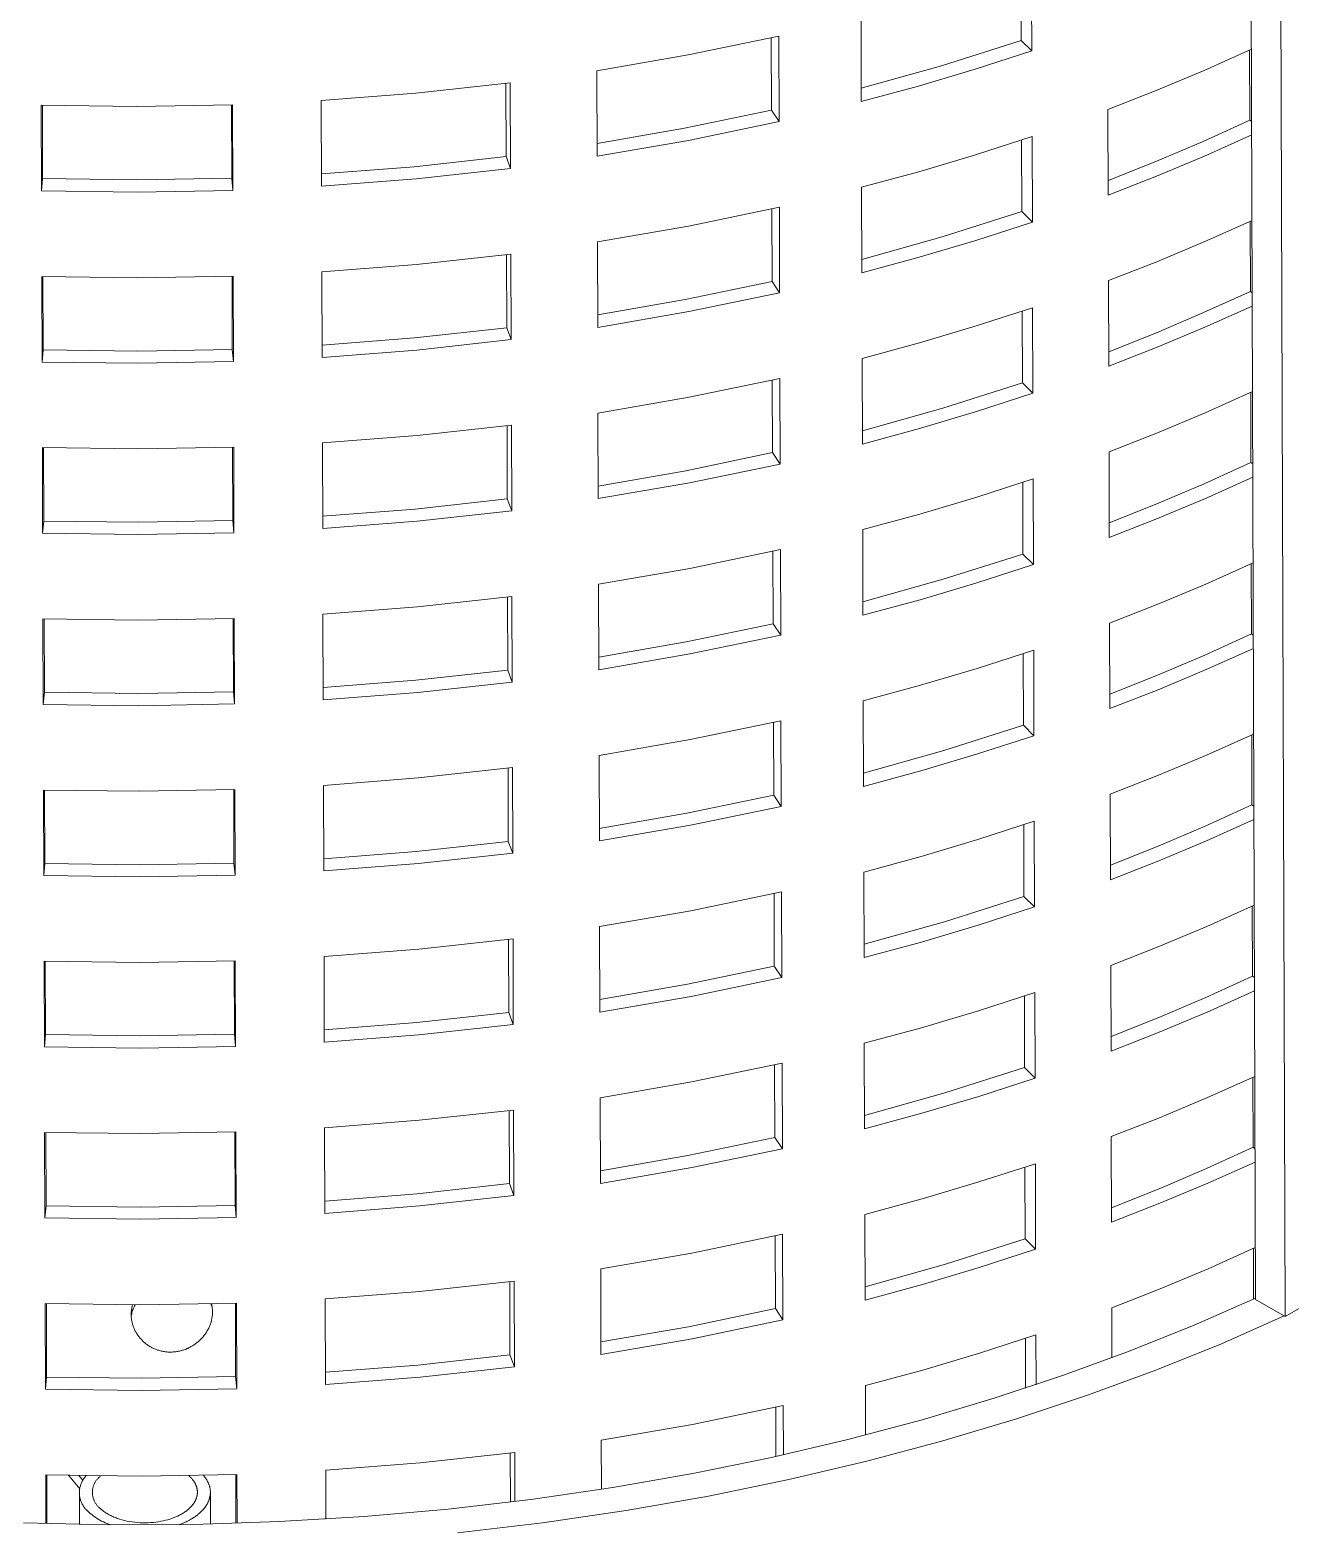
# Model space of a CAD drawing. Header units: millimetres. Extents: x 311 to 4068, y 1050 to 3803.
# Drawn here: x 3832.5 to 3952.5, y 2736.3 to 2878.7 of the extents above; entities that cross this region are included whole.
import ezdxf

# ---------------------------------------------------------------- set-up
doc = ezdxf.new("R2010")
doc.units = ezdxf.units.MM
doc.layers.add('ZANO_R', color=7, linetype='Continuous', lineweight=0)

msp = doc.modelspace()

# ---------------------------------------------------------------- linework, layer by layer
at = {"layer": 'ZANO_R'}
for p, q in [((3952, 2756.22), (3951.1, 3033.31)), ((3948.28, 3032.14), (3949.17, 2757.85)), ((3927.84, 2884.87), (3927.86, 2876.73)), ((3926.84, 2884.54), (3926.86, 2877.73)), ((3911.63, 2871.9), (3911.61, 2880.05)), ((3895.14, 2876.36), (3903.77, 2878.15)), ((3903.06, 2877.99), (3903.08, 2871.08)), ((3903.77, 2878.15), (3903.8, 2870)), ((3926.86, 2877.73), (3919.28, 2875.32)), ((3927.86, 2876.73), (3926.86, 2877.73)), ((3886.45, 2874.85), (3895.14, 2876.36)), ((3927.86, 2876.73), (3922.49, 2874.99)), ((3944.28, 2874.87), (3948.78, 2876.89)), ((3948.6, 2876.81), (3948.62, 2870.14)), ((3886.48, 2866.7), (3886.45, 2874.85)), ((3919.28, 2875.32), (3911.63, 2873.17)), ((3922.49, 2874.99), (3917.08, 2873.38)), ((3939.72, 2872.96), (3944.28, 2874.87)), ((3869.22, 2872.7), (3878.2, 2873.69)), ((3877.79, 2873.64), (3877.81, 2866.67)), ((3878.2, 2873.69), (3878.23, 2865.54)), ((3917.08, 2873.38), (3911.63, 2871.9)), ((3860.21, 2872), (3869.22, 2872.7)), ((3860.24, 2863.85), (3860.21, 2872)), ((3935.12, 2871.16), (3939.72, 2872.96)), ((3833.57, 2863.41), (3833.55, 2871.56)), ((3833.55, 2871.56), (3842.65, 2871.44)), ((3833.68, 2864.57), (3833.66, 2871.56)), ((3842.65, 2871.44), (3851.76, 2871.6)), ((3851.66, 2871.59), (3851.68, 2864.6)), ((3851.76, 2871.6), (3851.79, 2863.45)), ((3903.08, 2871.08), (3894.8, 2869.36)), ((3903.8, 2870), (3903.08, 2871.08)), ((3935.15, 2863.01), (3935.12, 2871.16)), ((3894.8, 2869.36), (3886.47, 2867.9)), ((3903.8, 2870), (3895.17, 2868.21)), ((3948.62, 2870.14), (3944.18, 2868.11)), ((3948.81, 2870.01), (3948.62, 2870.14)), ((3895.17, 2868.21), (3886.48, 2866.7)), ((3922.52, 2866.84), (3927.89, 2868.58)), ((3926.89, 2868.24), (3926.91, 2861.43)), ((3927.89, 2868.58), (3927.92, 2860.43)), ((3944.18, 2868.11), (3939.68, 2866.19)), ((3948.81, 2868.74), (3944.3, 2866.72)), ((3877.81, 2866.67), (3869.04, 2865.71)), ((3878.23, 2865.54), (3877.81, 2866.67)), ((3917.11, 2865.23), (3922.52, 2866.84)), ((3939.68, 2866.19), (3935.14, 2864.39)), ((3944.3, 2866.72), (3939.75, 2864.81)), ((3869.04, 2865.71), (3860.24, 2865.02)), ((3878.23, 2865.54), (3869.25, 2864.55)), ((3911.66, 2863.75), (3917.11, 2865.23)), ((3939.75, 2864.81), (3935.15, 2863.01)), ((3833.57, 2863.41), (3833.68, 2864.57)), ((3842.68, 2863.29), (3833.57, 2863.41)), ((3842.68, 2864.45), (3833.68, 2864.57)), ((3851.68, 2864.6), (3842.68, 2864.45)), ((3851.79, 2863.45), (3842.68, 2863.29)), ((3851.79, 2863.45), (3851.68, 2864.6)), ((3869.25, 2864.55), (3860.24, 2863.85)), ((3911.69, 2855.6), (3911.66, 2863.75)), ((3895.19, 2860.06), (3903.83, 2861.85)), ((3903.11, 2861.69), (3903.13, 2854.78)), ((3903.83, 2861.85), (3903.85, 2853.7)), ((3926.91, 2861.43), (3919.34, 2859.02)), ((3927.92, 2860.43), (3926.91, 2861.43)), ((3944.33, 2858.57), (3948.84, 2860.59)), ((3948.65, 2860.51), (3948.68, 2853.84)), ((3886.5, 2858.55), (3895.19, 2860.06)), ((3927.92, 2860.43), (3922.55, 2858.69)), ((3886.53, 2850.4), (3886.5, 2858.55)), ((3919.34, 2859.02), (3911.68, 2856.87)), ((3922.55, 2858.69), (3917.13, 2857.08)), ((3939.77, 2856.66), (3944.33, 2858.57)), ((3860.27, 2855.7), (3869.28, 2856.4)), ((3869.28, 2856.4), (3878.26, 2857.39)), ((3877.84, 2857.34), (3877.87, 2850.37)), ((3878.26, 2857.39), (3878.28, 2849.24)), ((3917.13, 2857.08), (3911.69, 2855.6)), ((3935.17, 2854.86), (3939.77, 2856.66)), ((3833.63, 2847.11), (3833.6, 2855.26)), ((3833.6, 2855.26), (3842.71, 2855.14)), ((3833.73, 2848.27), (3833.71, 2855.26)), ((3842.71, 2855.14), (3851.81, 2855.3)), ((3851.71, 2855.29), (3851.73, 2848.31)), ((3851.81, 2855.3), (3851.84, 2847.15)), ((3860.29, 2847.55), (3860.27, 2855.7)), ((3903.13, 2854.78), (3894.85, 2853.06)), ((3903.85, 2853.7), (3903.13, 2854.78)), ((3935.2, 2846.71), (3935.17, 2854.86)), ((3903.85, 2853.7), (3895.22, 2851.91)), ((3948.68, 2853.84), (3944.23, 2851.81)), ((3948.86, 2853.71), (3948.68, 2853.84)), ((3894.85, 2853.06), (3886.53, 2851.6)), ((3895.22, 2851.91), (3886.53, 2850.4)), ((3922.57, 2850.54), (3927.94, 2852.28)), ((3926.95, 2851.94), (3926.97, 2845.13)), ((3927.94, 2852.28), (3927.97, 2844.13)), ((3948.86, 2852.44), (3944.36, 2850.42)), ((3917.16, 2848.93), (3922.57, 2850.54)), ((3944.23, 2851.81), (3939.74, 2849.9)), ((3869.09, 2849.41), (3860.29, 2848.72)), ((3877.87, 2850.37), (3869.09, 2849.41)), ((3878.28, 2849.24), (3869.3, 2848.25)), ((3878.28, 2849.24), (3877.87, 2850.37)), ((3939.74, 2849.9), (3935.2, 2848.09)), ((3944.36, 2850.42), (3939.8, 2848.51)), ((3833.63, 2847.11), (3833.73, 2848.27)), ((3842.73, 2848.15), (3833.73, 2848.27)), ((3851.73, 2848.31), (3842.73, 2848.15)), ((3851.84, 2847.15), (3851.73, 2848.31)), ((3869.3, 2848.25), (3860.29, 2847.55)), ((3911.71, 2847.45), (3917.16, 2848.93)), ((3939.8, 2848.51), (3935.2, 2846.71)), ((3842.73, 2846.99), (3833.63, 2847.11)), ((3851.84, 2847.15), (3842.73, 2846.99)), ((3911.74, 2839.3), (3911.71, 2847.45)), ((3895.24, 2843.76), (3903.88, 2845.55)), ((3903.16, 2845.39), (3903.19, 2838.48)), ((3903.88, 2845.55), (3903.91, 2837.4)), ((3926.97, 2845.13), (3919.39, 2842.72)), ((3927.97, 2844.13), (3926.97, 2845.13)), ((3886.56, 2842.25), (3895.24, 2843.76)), ((3927.97, 2844.13), (3922.6, 2842.39)), ((3944.38, 2842.27), (3948.89, 2844.29)), ((3948.71, 2844.21), (3948.73, 2837.54)), ((3886.58, 2834.11), (3886.56, 2842.25)), ((3919.39, 2842.72), (3911.74, 2840.57)), ((3922.6, 2842.39), (3917.19, 2840.78)), ((3939.83, 2840.36), (3944.38, 2842.27)), ((3869.33, 2840.1), (3878.31, 2841.09)), ((3877.9, 2841.04), (3877.92, 2834.07)), ((3878.31, 2841.09), (3878.34, 2832.94)), ((3917.19, 2840.78), (3911.74, 2839.3)), ((3860.32, 2839.4), (3869.33, 2840.1)), ((3860.35, 2831.25), (3860.32, 2839.4)), ((3935.23, 2838.56), (3939.83, 2840.36)), ((3833.68, 2830.81), (3833.65, 2838.96)), ((3833.65, 2838.96), (3842.76, 2838.84)), ((3833.79, 2831.97), (3833.76, 2838.96)), ((3842.76, 2838.84), (3851.87, 2839)), ((3851.76, 2838.99), (3851.79, 2832.01)), ((3851.87, 2839), (3851.89, 2830.85)), ((3903.19, 2838.48), (3894.91, 2836.76)), ((3903.91, 2837.4), (3903.19, 2838.48)), ((3935.25, 2830.41), (3935.23, 2838.56)), ((3894.91, 2836.76), (3886.58, 2835.3)), ((3903.91, 2837.4), (3895.27, 2835.61)), ((3948.73, 2837.54), (3944.28, 2835.51)), ((3948.91, 2837.41), (3948.73, 2837.54)), ((3895.27, 2835.61), (3886.58, 2834.11)), ((3922.62, 2834.24), (3928, 2835.98)), ((3927, 2835.64), (3927.02, 2828.83)), ((3928, 2835.98), (3928.02, 2827.83)), ((3944.28, 2835.51), (3939.79, 2833.6)), ((3948.92, 2836.14), (3944.41, 2834.12)), ((3877.92, 2834.07), (3869.14, 2833.11)), ((3878.34, 2832.94), (3877.92, 2834.07)), ((3917.21, 2832.63), (3922.62, 2834.24)), ((3939.79, 2833.6), (3935.25, 2831.79)), ((3944.41, 2834.12), (3939.85, 2832.21)), ((3833.68, 2830.81), (3833.79, 2831.97)), ((3842.79, 2831.85), (3833.79, 2831.97)), ((3851.79, 2832.01), (3842.79, 2831.85)), ((3851.89, 2830.85), (3851.79, 2832.01)), ((3869.14, 2833.11), (3860.34, 2832.42)), ((3878.34, 2832.94), (3869.35, 2831.95)), ((3911.77, 2831.15), (3917.21, 2832.63)), ((3939.85, 2832.21), (3935.25, 2830.41)), ((3842.79, 2830.69), (3833.68, 2830.81)), ((3851.89, 2830.85), (3842.79, 2830.69)), ((3869.35, 2831.95), (3860.35, 2831.25)), ((3911.79, 2823), (3911.77, 2831.15)), ((3895.3, 2827.46), (3903.93, 2829.25)), ((3903.93, 2829.25), (3903.96, 2821.1)), ((3903.22, 2829.09), (3903.24, 2822.18)), ((3927.02, 2828.83), (3919.44, 2826.42)), ((3928.02, 2827.83), (3922.65, 2826.09)), ((3928.02, 2827.83), (3927.02, 2828.83)), ((3944.43, 2825.97), (3948.94, 2827.99)), ((3948.76, 2827.91), (3948.78, 2821.24)), ((3886.61, 2825.96), (3895.3, 2827.46)), ((3919.44, 2826.42), (3911.79, 2824.27)), ((3886.63, 2817.81), (3886.61, 2825.96)), ((3922.65, 2826.09), (3917.24, 2824.48)), ((3939.88, 2824.06), (3944.43, 2825.97)), ((3860.37, 2823.1), (3869.38, 2823.8)), ((3869.38, 2823.8), (3878.36, 2824.79)), ((3877.95, 2824.74), (3877.97, 2817.77)), ((3878.36, 2824.79), (3878.39, 2816.64)), ((3917.24, 2824.48), (3911.79, 2823)), ((3935.28, 2822.26), (3939.88, 2824.06)), ((3833.73, 2814.51), (3833.7, 2822.66)), ((3833.7, 2822.66), (3842.81, 2822.54)), ((3833.84, 2815.67), (3833.82, 2822.66)), ((3842.81, 2822.54), (3851.92, 2822.7)), ((3851.82, 2822.7), (3851.84, 2815.71)), ((3851.92, 2822.7), (3851.95, 2814.55)), ((3860.4, 2814.95), (3860.37, 2823.1)), ((3903.24, 2822.18), (3894.96, 2820.46)), ((3903.96, 2821.1), (3903.24, 2822.18)), ((3935.3, 2814.11), (3935.28, 2822.26)), ((3903.96, 2821.1), (3895.32, 2819.31)), ((3948.78, 2821.24), (3944.34, 2819.21)), ((3948.96, 2821.11), (3948.78, 2821.24)), ((3894.96, 2820.46), (3886.63, 2819.01)), ((3895.32, 2819.31), (3886.63, 2817.81)), ((3922.68, 2817.94), (3928.05, 2819.68)), ((3927.05, 2819.34), (3927.07, 2812.53)), ((3928.05, 2819.68), (3928.07, 2811.53)), ((3944.34, 2819.21), (3939.84, 2817.3)), ((3948.97, 2819.84), (3944.46, 2817.82)), ((3877.97, 2817.77), (3869.2, 2816.81)), ((3878.39, 2816.64), (3877.97, 2817.77)), ((3917.27, 2816.33), (3922.68, 2817.94)), ((3944.46, 2817.82), (3939.91, 2815.91)), ((3869.2, 2816.81), (3860.39, 2816.12)), ((3878.39, 2816.64), (3869.41, 2815.65)), ((3911.82, 2814.85), (3917.27, 2816.33)), ((3939.84, 2817.3), (3935.3, 2815.49)), ((3833.73, 2814.51), (3833.84, 2815.67)), ((3842.84, 2815.55), (3833.84, 2815.67)), ((3851.84, 2815.71), (3842.84, 2815.55)), ((3851.95, 2814.55), (3851.84, 2815.71)), ((3869.41, 2815.65), (3860.4, 2814.95)), ((3939.91, 2815.91), (3935.3, 2814.11)), ((3842.84, 2814.39), (3833.73, 2814.51)), ((3851.95, 2814.55), (3842.84, 2814.39)), ((3911.84, 2806.7), (3911.82, 2814.85)), ((3895.35, 2811.16), (3903.98, 2812.95)), ((3903.27, 2812.79), (3903.29, 2805.88)), ((3903.98, 2812.95), (3904.01, 2804.8)), ((3927.07, 2812.53), (3919.5, 2810.12)), ((3928.07, 2811.53), (3927.07, 2812.53)), ((3886.66, 2809.66), (3895.35, 2811.16)), ((3928.07, 2811.53), (3922.7, 2809.79)), ((3944.49, 2809.67), (3948.99, 2811.69)), ((3948.81, 2811.61), (3948.83, 2804.94)), ((3886.69, 2801.51), (3886.66, 2809.66)), ((3919.5, 2810.12), (3911.84, 2807.97)), ((3922.7, 2809.79), (3917.29, 2808.18)), ((3939.93, 2807.76), (3944.49, 2809.67)), ((3869.43, 2807.51), (3878.42, 2808.49)), ((3878, 2808.44), (3878.02, 2801.47)), ((3878.42, 2808.49), (3878.44, 2800.34)), ((3917.29, 2808.18), (3911.84, 2806.7)), ((3935.33, 2805.96), (3939.93, 2807.76)), ((3833.78, 2798.21), (3833.76, 2806.36)), ((3833.76, 2806.36), (3842.86, 2806.24)), ((3833.89, 2799.37), (3833.87, 2806.36)), ((3842.86, 2806.24), (3851.97, 2806.4)), ((3851.87, 2806.4), (3851.89, 2799.41)), ((3851.97, 2806.4), (3852, 2798.25)), ((3860.43, 2806.8), (3869.43, 2807.51)), ((3860.45, 2798.65), (3860.43, 2806.8)), ((3903.29, 2805.88), (3895.01, 2804.16)), ((3904.01, 2804.8), (3903.29, 2805.88)), ((3935.36, 2797.81), (3935.33, 2805.96)), ((3948.83, 2804.94), (3944.39, 2802.91)), ((3949.02, 2804.81), (3948.83, 2804.94)), ((3895.01, 2804.16), (3886.68, 2802.71)), ((3904.01, 2804.8), (3895.38, 2803.01)), ((3949.02, 2803.54), (3944.51, 2801.52)), ((3895.38, 2803.01), (3886.69, 2801.51)), ((3922.73, 2801.64), (3928.1, 2803.38)), ((3927.1, 2803.04), (3927.12, 2796.23)), ((3928.1, 2803.38), (3928.13, 2795.23)), ((3944.39, 2802.91), (3939.89, 2801)), ((3878.02, 2801.47), (3869.25, 2800.51)), ((3878.44, 2800.34), (3878.02, 2801.47)), ((3917.32, 2800.03), (3922.73, 2801.64)), ((3939.89, 2801), (3935.35, 2799.19)), ((3944.51, 2801.52), (3939.96, 2799.61)), ((3833.78, 2798.21), (3833.89, 2799.37)), ((3842.89, 2799.25), (3833.89, 2799.37)), ((3851.89, 2799.41), (3842.89, 2799.25)), ((3852, 2798.25), (3851.89, 2799.41)), ((3869.25, 2800.51), (3860.45, 2799.82)), ((3869.46, 2799.36), (3860.45, 2798.65)), ((3878.44, 2800.34), (3869.46, 2799.36)), ((3911.87, 2798.55), (3917.32, 2800.03)), ((3939.96, 2799.61), (3935.36, 2797.81)), ((3842.89, 2798.09), (3833.78, 2798.21)), ((3852, 2798.25), (3842.89, 2798.09)), ((3911.9, 2790.4), (3911.87, 2798.55)), ((3895.4, 2794.86), (3904.04, 2796.65)), ((3903.32, 2796.49), (3903.34, 2789.58)), ((3904.04, 2796.65), (3904.06, 2788.5)), ((3927.12, 2796.23), (3919.55, 2793.82)), ((3928.13, 2795.23), (3922.76, 2793.49)), ((3928.13, 2795.23), (3927.12, 2796.23)), ((3944.54, 2793.37), (3949.05, 2795.39)), ((3948.86, 2795.31), (3948.89, 2788.64)), ((3886.71, 2793.36), (3895.4, 2794.86)), ((3919.55, 2793.82), (3911.89, 2791.67)), ((3869.49, 2791.21), (3878.47, 2792.19)), ((3878.05, 2792.14), (3878.08, 2785.17)), ((3878.47, 2792.19), (3878.49, 2784.04)), ((3886.74, 2785.21), (3886.71, 2793.36)), ((3922.76, 2793.49), (3917.35, 2791.88)), ((3939.98, 2791.46), (3944.54, 2793.37)), ((3860.48, 2790.5), (3869.49, 2791.21)), ((3917.35, 2791.88), (3911.9, 2790.4)), ((3935.38, 2789.66), (3939.98, 2791.46)), ((3833.84, 2781.91), (3833.81, 2790.06)), ((3833.81, 2790.06), (3842.92, 2789.94)), ((3833.94, 2783.07), (3833.92, 2790.06)), ((3842.92, 2789.94), (3852.02, 2790.1)), ((3851.92, 2790.1), (3851.94, 2783.11)), ((3852.02, 2790.1), (3852.05, 2781.95)), ((3860.5, 2782.35), (3860.48, 2790.5)), ((3903.34, 2789.58), (3895.07, 2787.86)), ((3904.06, 2788.5), (3903.34, 2789.58)), ((3935.41, 2781.51), (3935.38, 2789.66)), ((3895.07, 2787.86), (3886.74, 2786.41)), ((3904.06, 2788.5), (3895.43, 2786.71)), ((3948.89, 2788.64), (3944.44, 2786.61)), ((3949.07, 2788.51), (3948.89, 2788.64)), ((3895.43, 2786.71), (3886.74, 2785.21)), ((3922.78, 2785.34), (3928.15, 2787.08)), ((3927.16, 2786.74), (3927.18, 2779.93)), ((3928.15, 2787.08), (3928.18, 2778.93)), ((3944.44, 2786.61), (3939.95, 2784.7)), ((3949.07, 2787.24), (3944.57, 2785.22)), ((3878.08, 2785.17), (3869.3, 2784.21)), ((3878.49, 2784.04), (3878.08, 2785.17)), ((3917.37, 2783.73), (3922.78, 2785.34)), ((3944.57, 2785.22), (3940.01, 2783.31)), ((3869.3, 2784.21), (3860.5, 2783.52)), ((3878.49, 2784.04), (3869.51, 2783.06)), ((3911.92, 2782.25), (3917.37, 2783.73)), ((3939.95, 2784.7), (3935.41, 2782.89)), ((3833.84, 2781.91), (3833.94, 2783.07)), ((3842.94, 2782.95), (3833.94, 2783.07)), ((3851.94, 2783.11), (3842.94, 2782.95)), ((3852.05, 2781.95), (3851.94, 2783.11)), ((3869.51, 2783.06), (3860.5, 2782.35)), ((3911.95, 2774.1), (3911.92, 2782.25)), ((3940.01, 2783.31), (3935.41, 2781.51)), ((3842.94, 2781.79), (3833.84, 2781.91)), ((3852.05, 2781.95), (3842.94, 2781.79)), ((3895.45, 2778.56), (3904.09, 2780.36)), ((3903.37, 2780.2), (3903.4, 2773.29)), ((3904.09, 2780.36), (3904.12, 2772.21)), ((3927.18, 2779.93), (3919.6, 2777.52)), ((3928.18, 2778.93), (3927.18, 2779.93)), ((3886.77, 2777.06), (3895.45, 2778.56)), ((3928.18, 2778.93), (3922.81, 2777.19)), ((3944.59, 2777.07), (3949.1, 2779.09)), ((3948.92, 2779.01), (3948.94, 2772.34)), ((3886.79, 2768.91), (3886.77, 2777.06)), ((3919.6, 2777.52), (3911.95, 2775.37)), ((3922.81, 2777.19), (3917.4, 2775.58)), ((3940.04, 2775.16), (3944.59, 2777.07)), ((3869.54, 2774.91), (3878.52, 2775.89)), ((3878.11, 2775.84), (3878.13, 2768.88)), ((3878.52, 2775.89), (3878.55, 2767.74)), ((3917.4, 2775.58), (3911.95, 2774.1)), ((3935.44, 2773.36), (3940.04, 2775.16)), ((3833.89, 2765.61), (3833.86, 2773.76)), ((3833.86, 2773.76), (3842.97, 2773.64)), ((3834, 2766.77), (3833.97, 2773.76)), ((3842.97, 2773.64), (3852.08, 2773.8)), ((3851.97, 2773.8), (3852, 2766.81)), ((3852.08, 2773.8), (3852.1, 2765.65)), ((3860.53, 2774.2), (3869.54, 2774.91)), ((3860.56, 2766.05), (3860.53, 2774.2)), ((3903.4, 2773.29), (3895.12, 2771.56)), ((3904.12, 2772.21), (3895.48, 2770.41)), ((3904.12, 2772.21), (3903.4, 2773.29)), ((3935.46, 2765.21), (3935.44, 2773.36)), ((3948.94, 2772.34), (3944.49, 2770.32)), ((3949.12, 2772.21), (3948.94, 2772.34)), ((3895.12, 2771.56), (3886.79, 2770.11)), ((3922.84, 2769.04), (3928.21, 2770.78)), ((3928.21, 2770.78), (3928.23, 2762.63)), ((3949.13, 2770.94), (3944.62, 2768.92)), ((3895.48, 2770.41), (3886.79, 2768.91)), ((3927.21, 2770.44), (3927.23, 2763.63)), ((3944.49, 2770.32), (3940, 2768.4)), ((3869.35, 2767.91), (3860.55, 2767.22)), ((3878.13, 2768.88), (3869.35, 2767.91)), ((3878.55, 2767.74), (3878.13, 2768.88)), ((3917.42, 2767.43), (3922.84, 2769.04)), ((3940, 2768.4), (3935.46, 2766.59)), ((3944.62, 2768.92), (3940.06, 2767.01)), ((3833.89, 2765.61), (3834, 2766.77)), ((3843, 2766.65), (3834, 2766.77)), ((3852, 2766.81), (3843, 2766.65)), ((3852.1, 2765.65), (3852, 2766.81)), ((3869.57, 2766.76), (3860.56, 2766.05)), ((3878.55, 2767.74), (3869.57, 2766.76)), ((3911.98, 2765.95), (3917.42, 2767.43)), ((3940.06, 2767.01), (3935.46, 2765.21)), ((3843, 2765.49), (3833.89, 2765.61)), ((3852.1, 2765.65), (3843, 2765.49)), ((3912, 2757.8), (3911.98, 2765.95)), ((3895.51, 2762.26), (3904.14, 2764.06)), ((3903.43, 2763.9), (3903.45, 2756.99)), ((3904.14, 2764.06), (3904.17, 2755.91)), ((3927.23, 2763.63), (3919.65, 2761.22)), ((3928.23, 2762.63), (3927.23, 2763.63)), ((3886.82, 2760.76), (3895.51, 2762.26)), ((3928.23, 2762.63), (3922.86, 2760.89)), ((3944.65, 2760.77), (3949.15, 2762.79)), ((3948.97, 2762.71), (3948.99, 2757.9)), ((3886.84, 2752.61), (3886.82, 2760.76)), ((3919.65, 2761.22), (3912, 2759.07)), ((3922.86, 2760.89), (3917.45, 2759.28)), ((3940.09, 2758.86), (3944.65, 2760.77)), ((3869.59, 2758.61), (3878.57, 2759.59)), ((3878.16, 2759.54), (3878.18, 2752.58)), ((3878.57, 2759.59), (3878.6, 2751.44)), ((3860.58, 2757.9), (3869.59, 2758.61)), ((3860.61, 2749.75), (3860.58, 2757.9)), ((3917.45, 2759.28), (3912, 2757.8)), ((3935.49, 2757.06), (3940.09, 2758.86)), ((3949.17, 2757.98), (3943.34, 2755.41)), ((3957.3, 2759.3), (3952, 2756.22)), ((3833.94, 2749.31), (3833.92, 2757.46)), ((3833.92, 2757.46), (3843.02, 2757.34)), ((3834.05, 2750.47), (3834.03, 2757.46)), ((3842.12, 2756.69), (3842.11, 2756.58)), ((3842.11, 2756.58), (3842.11, 2756.47)), ((3842.11, 2756.47), (3842.11, 2756.36)), ((3842.13, 2756.8), (3842.12, 2756.69)), ((3842.15, 2756.91), (3842.13, 2756.8)), ((3842.13, 2756.39), (3842.16, 2756.5)), ((3842.16, 2757.02), (3842.15, 2756.91)), ((3842.18, 2757.13), (3842.16, 2757.02)), ((3842.16, 2756.5), (3842.18, 2756.61)), ((3842.21, 2757.23), (3842.18, 2757.13)), ((3842.18, 2756.61), (3842.21, 2756.72)), ((3842.24, 2757.34), (3842.21, 2757.23)), ((3842.21, 2756.72), (3842.25, 2756.82)), ((3842.25, 2756.82), (3842.29, 2756.93)), ((3842.29, 2756.93), (3842.33, 2757.03)), ((3842.33, 2757.03), (3842.38, 2757.14)), ((3842.38, 2757.14), (3842.42, 2757.24)), ((3842.42, 2757.24), (3842.48, 2757.34)), ((3843.02, 2757.34), (3852.13, 2757.5)), ((3849.69, 2757.43), (3849.73, 2757.35)), ((3849.73, 2757.35), (3849.77, 2757.27)), ((3849.78, 2757.33), (3849.76, 2757.43)), ((3849.77, 2757.27), (3849.81, 2757.18)), ((3849.8, 2757.22), (3849.78, 2757.33)), ((3849.82, 2757.12), (3849.8, 2757.22)), ((3849.83, 2757.01), (3849.82, 2757.12)), ((3849.84, 2756.9), (3849.83, 2757.01)), ((3849.85, 2756.79), (3849.84, 2756.9)), ((3849.84, 2756.47), (3849.85, 2756.58)), ((3849.84, 2756.36), (3849.84, 2756.47)), ((3849.85, 2756.69), (3849.85, 2756.79)), ((3849.85, 2756.58), (3849.85, 2756.69)), ((3852.03, 2757.5), (3852.05, 2750.51)), ((3852.13, 2757.5), (3852.16, 2749.35)), ((3903.45, 2756.99), (3895.17, 2755.26)), ((3904.17, 2755.91), (3903.45, 2756.99)), ((3935.5, 2752.3), (3935.49, 2757.06)), ((3949.17, 2757.85), (3952, 2756.22)), ((3842.11, 2756.28), (3842.13, 2756.39)), ((3842.11, 2756.36), (3842.11, 2756.25)), ((3842.11, 2756.25), (3842.12, 2756.14)), ((3842.12, 2756.14), (3842.13, 2756.04)), ((3842.13, 2756.04), (3842.14, 2755.95)), ((3842.14, 2755.95), (3842.15, 2755.87)), ((3842.15, 2755.87), (3842.17, 2755.79)), ((3842.17, 2755.79), (3842.19, 2755.71)), ((3842.19, 2755.71), (3842.2, 2755.63)), ((3842.2, 2755.63), (3842.22, 2755.55)), ((3842.22, 2755.55), (3842.25, 2755.47)), ((3842.25, 2755.47), (3842.27, 2755.4)), ((3842.27, 2755.4), (3842.3, 2755.31)), ((3842.3, 2755.31), (3842.32, 2755.23)), ((3842.32, 2755.23), (3842.36, 2755.16)), ((3842.36, 2755.16), (3842.39, 2755.08)), ((3842.39, 2755.08), (3842.42, 2755)), ((3849.45, 2755.04), (3849.49, 2755.12)), ((3849.49, 2755.12), (3849.52, 2755.2)), ((3849.52, 2755.2), (3849.56, 2755.28)), ((3849.56, 2755.28), (3849.59, 2755.36)), ((3849.59, 2755.36), (3849.63, 2755.44)), ((3849.63, 2755.44), (3849.66, 2755.53)), ((3849.66, 2755.53), (3849.68, 2755.61)), ((3849.68, 2755.61), (3849.71, 2755.69)), ((3849.71, 2755.69), (3849.73, 2755.77)), ((3849.73, 2755.77), (3849.75, 2755.85)), ((3849.75, 2755.85), (3849.77, 2755.93)), ((3849.77, 2755.93), (3849.79, 2756.01)), ((3849.79, 2756.01), (3849.8, 2756.09)), ((3849.8, 2756.09), (3849.81, 2756.17)), ((3849.81, 2756.17), (3849.83, 2756.26)), ((3849.83, 2756.26), (3849.84, 2756.36)), ((3895.17, 2755.26), (3886.84, 2753.81)), ((3904.17, 2755.91), (3895.53, 2754.11)), ((3943.34, 2755.41), (3937.24, 2752.96)), ((3951.89, 2756.28), (3945.93, 2753.64)), ((3842.42, 2755), (3842.46, 2754.92)), ((3842.46, 2754.92), (3842.5, 2754.85)), ((3842.5, 2754.85), (3842.54, 2754.77)), ((3842.54, 2754.77), (3842.58, 2754.7)), ((3842.58, 2754.7), (3842.62, 2754.63)), ((3842.62, 2754.63), (3842.67, 2754.56)), ((3842.67, 2754.56), (3842.71, 2754.49)), ((3842.71, 2754.49), (3842.76, 2754.42)), ((3842.76, 2754.42), (3842.81, 2754.35)), ((3842.81, 2754.35), (3842.86, 2754.28)), ((3842.86, 2754.28), (3842.91, 2754.22)), ((3842.91, 2754.22), (3842.97, 2754.15)), ((3842.97, 2754.15), (3843.02, 2754.09)), ((3843.02, 2754.09), (3843.08, 2754.03)), ((3843.08, 2754.03), (3843.14, 2753.97)), ((3843.14, 2753.97), (3843.2, 2753.91)), ((3843.2, 2753.91), (3843.26, 2753.85)), ((3843.26, 2753.85), (3843.32, 2753.79)), ((3843.32, 2753.79), (3843.38, 2753.74)), ((3843.38, 2753.74), (3843.45, 2753.68)), ((3843.45, 2753.68), (3843.52, 2753.63)), ((3843.52, 2753.63), (3843.59, 2753.58)), ((3848.17, 2753.59), (3848.24, 2753.64)), ((3848.24, 2753.64), (3848.31, 2753.69)), ((3848.31, 2753.69), (3848.38, 2753.75)), ((3848.38, 2753.75), (3848.45, 2753.8)), ((3848.45, 2753.8), (3848.52, 2753.86)), ((3848.52, 2753.86), (3848.58, 2753.92)), ((3848.58, 2753.92), (3848.65, 2753.98)), ((3848.65, 2753.98), (3848.71, 2754.04)), ((3848.71, 2754.04), (3848.77, 2754.1)), ((3848.77, 2754.1), (3848.83, 2754.17)), ((3848.83, 2754.17), (3848.89, 2754.23)), ((3848.89, 2754.23), (3848.95, 2754.3)), ((3848.95, 2754.3), (3849.01, 2754.37)), ((3849.01, 2754.37), (3849.06, 2754.44)), ((3849.06, 2754.44), (3849.12, 2754.51)), ((3849.12, 2754.51), (3849.17, 2754.58)), ((3849.17, 2754.58), (3849.22, 2754.66)), ((3849.22, 2754.66), (3849.27, 2754.73)), ((3849.27, 2754.73), (3849.32, 2754.81)), ((3849.32, 2754.81), (3849.36, 2754.88)), ((3849.36, 2754.88), (3849.41, 2754.96)), ((3849.41, 2754.96), (3849.45, 2755.04)), ((3895.53, 2754.11), (3886.84, 2752.61)), ((3922.89, 2752.74), (3928.26, 2754.48)), ((3927.26, 2754.15), (3927.28, 2749.4)), ((3928.26, 2754.48), (3928.27, 2749.74)), ((3945.93, 2753.64), (3939.69, 2751.12)), ((3843.59, 2753.58), (3843.66, 2753.53)), ((3843.66, 2753.53), (3843.73, 2753.48)), ((3843.73, 2753.48), (3843.8, 2753.43)), ((3843.8, 2753.43), (3843.87, 2753.39)), ((3843.87, 2753.39), (3843.95, 2753.35)), ((3843.95, 2753.35), (3844.02, 2753.3)), ((3844.02, 2753.3), (3844.1, 2753.26)), ((3844.1, 2753.26), (3844.18, 2753.23)), ((3844.18, 2753.23), (3844.25, 2753.19)), ((3844.25, 2753.19), (3844.33, 2753.15)), ((3844.33, 2753.15), (3844.41, 2753.12)), ((3844.41, 2753.12), (3844.49, 2753.09)), ((3844.49, 2753.09), (3844.57, 2753.06)), ((3844.57, 2753.06), (3844.66, 2753.03)), ((3844.66, 2753.03), (3844.74, 2753.01)), ((3844.74, 2753.01), (3844.82, 2752.98)), ((3844.82, 2752.98), (3844.91, 2752.96)), ((3844.91, 2752.96), (3844.99, 2752.94)), ((3844.99, 2752.94), (3845.08, 2752.92)), ((3845.08, 2752.92), (3845.16, 2752.91)), ((3845.16, 2752.91), (3845.25, 2752.89)), ((3845.25, 2752.89), (3845.33, 2752.88)), ((3845.33, 2752.88), (3845.42, 2752.87)), ((3845.42, 2752.87), (3845.5, 2752.86)), ((3845.5, 2752.86), (3845.59, 2752.85)), ((3845.59, 2752.85), (3845.67, 2752.85)), ((3845.67, 2752.85), (3845.76, 2752.85)), ((3845.76, 2752.85), (3845.84, 2752.85)), ((3845.84, 2752.85), (3845.93, 2752.85)), ((3845.93, 2752.85), (3846.02, 2752.85)), ((3846.02, 2752.85), (3846.1, 2752.86)), ((3846.1, 2752.86), (3846.19, 2752.86)), ((3846.19, 2752.86), (3846.28, 2752.87)), ((3846.28, 2752.87), (3846.37, 2752.88)), ((3846.37, 2752.88), (3846.45, 2752.89)), ((3846.45, 2752.89), (3846.54, 2752.91)), ((3846.54, 2752.91), (3846.62, 2752.92)), ((3846.62, 2752.92), (3846.71, 2752.94)), ((3846.71, 2752.94), (3846.8, 2752.96)), ((3846.8, 2752.96), (3846.89, 2752.99)), ((3846.89, 2752.99), (3846.98, 2753.01)), ((3846.98, 2753.01), (3847.07, 2753.04)), ((3847.07, 2753.04), (3847.15, 2753.07)), ((3847.15, 2753.07), (3847.24, 2753.1)), ((3847.24, 2753.1), (3847.33, 2753.13)), ((3847.33, 2753.13), (3847.41, 2753.17)), ((3847.41, 2753.17), (3847.49, 2753.2)), ((3847.49, 2753.2), (3847.57, 2753.24)), ((3847.57, 2753.24), (3847.65, 2753.28)), ((3847.65, 2753.28), (3847.72, 2753.32)), ((3847.72, 2753.32), (3847.8, 2753.36)), ((3847.8, 2753.36), (3847.88, 2753.4)), ((3847.88, 2753.4), (3847.95, 2753.44)), ((3847.95, 2753.44), (3848.03, 2753.49)), ((3848.03, 2753.49), (3848.1, 2753.54)), ((3848.1, 2753.54), (3848.17, 2753.59)), ((3878.18, 2752.58), (3869.41, 2751.61)), ((3878.6, 2751.44), (3878.18, 2752.58)), ((3917.48, 2751.13), (3922.89, 2752.74)), ((3937.24, 2752.96), (3930.88, 2750.63)), ((3869.41, 2751.61), (3860.61, 2750.92)), ((3878.6, 2751.44), (3869.62, 2750.46)), ((3912.03, 2749.65), (3917.48, 2751.13)), ((3939.69, 2751.12), (3933.18, 2748.73)), ((3833.94, 2749.31), (3834.05, 2750.47)), ((3843.05, 2750.35), (3834.05, 2750.47)), ((3852.05, 2750.51), (3843.05, 2750.35)), ((3852.16, 2749.35), (3843.05, 2749.19)), ((3852.16, 2749.35), (3852.05, 2750.51)), ((3869.62, 2750.46), (3860.61, 2749.75)), ((3912.04, 2744.95), (3912.03, 2749.65)), ((3930.88, 2750.63), (3924.27, 2748.44)), ((3843.05, 2749.19), (3833.94, 2749.31)), ((3924.27, 2748.44), (3917.42, 2746.39)), ((3933.18, 2748.73), (3926.42, 2746.48)), ((3895.56, 2745.96), (3904.19, 2747.76)), ((3903.48, 2747.6), (3903.49, 2742.9)), ((3904.19, 2747.76), (3904.21, 2743.06)), ((3886.87, 2744.46), (3895.56, 2745.96)), ((3917.42, 2746.39), (3910.35, 2744.52)), ((3926.42, 2746.48), (3919.41, 2744.38)), ((3886.89, 2739.78), (3886.87, 2744.46)), ((3910.35, 2744.52), (3903.07, 2742.81)), ((3919.41, 2744.38), (3912.17, 2742.45)), ((3860.64, 2741.6), (3869.64, 2742.31)), ((3869.64, 2742.31), (3878.63, 2743.29)), ((3878.21, 2743.24), (3878.23, 2738.58)), ((3878.63, 2743.29), (3878.64, 2738.63)), ((3903.07, 2742.81), (3895.6, 2741.29)), ((3912.17, 2742.45), (3904.72, 2740.7)), ((3833.98, 2736.51), (3833.97, 2741.16)), ((3833.97, 2741.16), (3843.08, 2741.04)), ((3834.09, 2736.51), (3834.08, 2741.16)), ((3837.21, 2739.83), (3836.14, 2741.11)), ((3837.51, 2740.64), (3837.13, 2741.09)), ((3837.57, 2740.76), (3837.62, 2740.83)), ((3837.62, 2740.83), (3837.66, 2740.89)), ((3837.66, 2740.89), (3837.72, 2740.96)), ((3837.72, 2740.96), (3837.77, 2741.02)), ((3837.77, 2741.02), (3837.82, 2741.08)), ((3838.92, 2740.79), (3838.97, 2740.84)), ((3838.97, 2740.84), (3839.02, 2740.89)), ((3839.02, 2740.89), (3839.07, 2740.93)), ((3839.07, 2740.93), (3839.12, 2740.98)), ((3839.12, 2740.98), (3839.17, 2741.02)), ((3839.17, 2741.02), (3839.22, 2741.06)), ((3843.08, 2741.04), (3852.18, 2741.2)), ((3847.59, 2741.09), (3847.65, 2741.04)), ((3847.65, 2741.04), (3847.7, 2740.98)), ((3847.7, 2740.98), (3847.76, 2740.93)), ((3847.76, 2740.93), (3847.81, 2740.87)), ((3847.81, 2740.87), (3847.86, 2740.81)), ((3847.86, 2740.81), (3847.91, 2740.76)), ((3848.99, 2741.11), (3849.05, 2741.04)), ((3849.05, 2741.04), (3849.1, 2740.97)), ((3849.1, 2740.97), (3849.16, 2740.9)), ((3849.16, 2740.9), (3849.21, 2740.83)), ((3849.21, 2740.83), (3849.26, 2740.75)), ((3852.08, 2741.2), (3852.09, 2736.54)), ((3852.18, 2741.2), (3852.2, 2736.55)), ((3860.65, 2736.95), (3860.64, 2741.6)), ((3895.6, 2741.29), (3887.97, 2739.95)), ((3837.18, 2739.62), (3837.19, 2739.7)), ((3837.18, 2739.54), (3837.18, 2739.62)), ((3837.18, 2739.46), (3837.18, 2739.54)), ((3837.18, 2739.37), (3837.18, 2739.46)), ((3837.18, 2736.43), (3837.18, 2739.43)), ((3837.18, 2739.29), (3837.18, 2739.37)), ((3837.19, 2739.7), (3837.2, 2739.78)), ((3837.2, 2739.78), (3837.21, 2739.86)), ((3837.21, 2739.86), (3837.23, 2739.94)), ((3837.23, 2739.94), (3837.25, 2740.02)), ((3837.25, 2740.02), (3837.27, 2740.1)), ((3837.27, 2740.1), (3837.29, 2740.18)), ((3837.29, 2740.18), (3837.32, 2740.25)), ((3837.32, 2740.25), (3837.34, 2740.33)), ((3837.34, 2740.33), (3837.38, 2740.4)), ((3837.38, 2740.4), (3837.41, 2740.48)), ((3837.41, 2740.48), (3837.45, 2740.55)), ((3837.45, 2740.55), (3837.49, 2740.62)), ((3837.49, 2740.62), (3837.53, 2740.69)), ((3837.53, 2740.69), (3837.57, 2740.76)), ((3838.41, 2739.58), (3838.42, 2739.65)), ((3838.41, 2739.51), (3838.41, 2739.58)), ((3838.41, 2739.45), (3838.41, 2739.51)), ((3838.41, 2739.38), (3838.41, 2739.45)), ((3838.42, 2739.31), (3838.41, 2739.38)), ((3838.42, 2739.65), (3838.43, 2739.71)), ((3838.43, 2739.78), (3838.45, 2739.85)), ((3838.43, 2739.71), (3838.43, 2739.78)), ((3838.45, 2739.85), (3838.46, 2739.91)), ((3838.46, 2739.91), (3838.48, 2739.98)), ((3838.48, 2739.98), (3838.49, 2740.04)), ((3838.49, 2740.04), (3838.51, 2740.11)), ((3838.51, 2740.11), (3838.54, 2740.17)), ((3838.54, 2740.17), (3838.56, 2740.23)), ((3838.56, 2740.23), (3838.59, 2740.29)), ((3838.59, 2740.29), (3838.62, 2740.35)), ((3838.62, 2740.35), (3838.65, 2740.41)), ((3838.65, 2740.41), (3838.68, 2740.47)), ((3838.68, 2740.47), (3838.72, 2740.53)), ((3838.72, 2740.53), (3838.75, 2740.58)), ((3838.75, 2740.58), (3838.79, 2740.64)), ((3838.79, 2740.64), (3838.83, 2740.69)), ((3838.83, 2740.69), (3838.88, 2740.74)), ((3838.88, 2740.74), (3838.92, 2740.79)), ((3847.91, 2740.76), (3847.96, 2740.7)), ((3847.96, 2740.7), (3848.01, 2740.63)), ((3848.01, 2740.63), (3848.05, 2740.57)), ((3848.05, 2740.57), (3848.1, 2740.51)), ((3848.1, 2740.51), (3848.14, 2740.44)), ((3848.14, 2740.44), (3848.17, 2740.38)), ((3848.17, 2740.38), (3848.19, 2740.35)), ((3848.19, 2740.35), (3848.21, 2740.31)), ((3848.21, 2740.31), (3848.23, 2740.28)), ((3848.23, 2740.28), (3848.24, 2740.24)), ((3848.24, 2740.24), (3848.26, 2740.21)), ((3848.26, 2740.21), (3848.27, 2740.18)), ((3848.27, 2740.18), (3848.29, 2740.14)), ((3848.29, 2740.14), (3848.3, 2740.11)), ((3848.3, 2740.11), (3848.31, 2740.07)), ((3848.31, 2740.07), (3848.32, 2740.04)), ((3848.32, 2740.04), (3848.33, 2740)), ((3848.33, 2740), (3848.35, 2739.97)), ((3848.35, 2739.97), (3848.36, 2739.93)), ((3848.36, 2739.93), (3848.36, 2739.9)), ((3848.36, 2739.9), (3848.37, 2739.86)), ((3848.37, 2739.86), (3848.38, 2739.82)), ((3848.38, 2739.82), (3848.39, 2739.79)), ((3848.39, 2739.79), (3848.39, 2739.75)), ((3848.39, 2739.75), (3848.4, 2739.71)), ((3848.4, 2739.71), (3848.4, 2739.68)), ((3848.4, 2739.68), (3848.41, 2739.64)), ((3848.41, 2739.38), (3848.4, 2739.35)), ((3848.41, 2739.64), (3848.41, 2739.6)), ((3848.41, 2739.6), (3848.41, 2739.57)), ((3848.41, 2739.57), (3848.41, 2739.53)), ((3848.41, 2739.53), (3848.41, 2739.49)), ((3848.41, 2739.49), (3848.41, 2739.46)), ((3848.41, 2739.46), (3848.41, 2739.42)), ((3848.41, 2739.42), (3848.41, 2739.38)), ((3849.26, 2740.75), (3849.31, 2740.68)), ((3849.31, 2740.68), (3849.35, 2740.6)), ((3849.35, 2740.6), (3849.39, 2740.52)), ((3849.39, 2740.52), (3849.43, 2740.44)), ((3849.43, 2740.44), (3849.45, 2740.4)), ((3849.45, 2740.4), (3849.47, 2740.36)), ((3849.47, 2740.36), (3849.48, 2740.32)), ((3849.48, 2740.32), (3849.5, 2740.28)), ((3849.5, 2740.28), (3849.51, 2740.24)), ((3849.51, 2740.24), (3849.53, 2740.2)), ((3849.53, 2740.2), (3849.54, 2740.16)), ((3849.54, 2740.16), (3849.56, 2740.12)), ((3849.56, 2740.12), (3849.57, 2740.08)), ((3849.57, 2740.08), (3849.58, 2740.04)), ((3849.58, 2740.04), (3849.59, 2740)), ((3849.59, 2740), (3849.6, 2739.95)), ((3849.6, 2739.95), (3849.61, 2739.91)), ((3849.61, 2739.91), (3849.62, 2739.87)), ((3849.62, 2739.87), (3849.62, 2739.83)), ((3849.62, 2739.83), (3849.63, 2739.78)), ((3849.63, 2739.78), (3849.63, 2739.74)), ((3849.63, 2739.74), (3849.64, 2739.7)), ((3849.64, 2739.7), (3849.64, 2739.66)), ((3849.64, 2739.66), (3849.65, 2739.61)), ((3849.65, 2739.4), (3849.64, 2739.35)), ((3849.65, 2739.61), (3849.65, 2739.57)), ((3849.65, 2739.57), (3849.65, 2739.53)), ((3849.65, 2739.53), (3849.65, 2739.48)), ((3849.65, 2739.48), (3849.65, 2739.44)), ((3849.65, 2739.45), (3849.66, 2736.47)), ((3849.65, 2739.44), (3849.65, 2739.4)), ((3887.97, 2739.95), (3880.18, 2738.82)), ((3904.72, 2740.7), (3897.07, 2739.13)), ((3837.19, 2739.21), (3837.18, 2739.29)), ((3837.2, 2739.13), (3837.19, 2739.21)), ((3837.21, 2739.05), (3837.2, 2739.13)), ((3837.23, 2738.97), (3837.21, 2739.05)), ((3837.25, 2738.89), (3837.23, 2738.97)), ((3837.27, 2738.81), (3837.25, 2738.89)), ((3837.29, 2738.74), (3837.27, 2738.81)), ((3837.32, 2738.66), (3837.29, 2738.74)), ((3837.35, 2738.58), (3837.32, 2738.66)), ((3837.38, 2738.51), (3837.35, 2738.58)), ((3837.41, 2738.43), (3837.38, 2738.51)), ((3837.45, 2738.36), (3837.41, 2738.43)), ((3837.49, 2738.29), (3837.45, 2738.36)), ((3837.53, 2738.22), (3837.49, 2738.29)), ((3837.57, 2738.15), (3837.53, 2738.22)), ((3837.62, 2738.09), (3837.57, 2738.15)), ((3837.67, 2738.02), (3837.62, 2738.09)), ((3837.72, 2737.96), (3837.67, 2738.02)), ((3837.77, 2737.9), (3837.72, 2737.96)), ((3838.43, 2739.25), (3838.42, 2739.31)), ((3838.44, 2739.18), (3838.43, 2739.25)), ((3838.45, 2739.11), (3838.44, 2739.18)), ((3838.46, 2739.05), (3838.45, 2739.11)), ((3838.48, 2738.98), (3838.46, 2739.05)), ((3838.5, 2738.92), (3838.48, 2738.98)), ((3838.52, 2738.85), (3838.5, 2738.92)), ((3838.54, 2738.79), (3838.52, 2738.85)), ((3838.57, 2738.73), (3838.54, 2738.79)), ((3838.59, 2738.67), (3838.57, 2738.73)), ((3838.62, 2738.61), (3838.59, 2738.67)), ((3838.65, 2738.55), (3838.62, 2738.61)), ((3838.69, 2738.49), (3838.65, 2738.55)), ((3838.72, 2738.43), (3838.69, 2738.49)), ((3838.76, 2738.38), (3838.72, 2738.43)), ((3838.8, 2738.32), (3838.76, 2738.38)), ((3838.84, 2738.27), (3838.8, 2738.32)), ((3838.88, 2738.22), (3838.84, 2738.27)), ((3838.93, 2738.17), (3838.88, 2738.22)), ((3838.97, 2738.12), (3838.93, 2738.17)), ((3839.02, 2738.07), (3838.97, 2738.12)), ((3839.07, 2738.03), (3839.02, 2738.07)), ((3839.12, 2737.99), (3839.07, 2738.03)), ((3839.18, 2737.93), (3839.12, 2737.99)), ((3847.67, 2737.97), (3847.6, 2737.91)), ((3847.73, 2738.03), (3847.67, 2737.97)), ((3847.79, 2738.1), (3847.73, 2738.03)), ((3847.85, 2738.16), (3847.79, 2738.1)), ((3847.91, 2738.23), (3847.85, 2738.16)), ((3847.96, 2738.3), (3847.91, 2738.23)), ((3848.02, 2738.37), (3847.96, 2738.3)), ((3848.07, 2738.44), (3848.02, 2738.37)), ((3848.09, 2738.47), (3848.07, 2738.44)), ((3848.11, 2738.51), (3848.09, 2738.47)), ((3848.13, 2738.54), (3848.11, 2738.51)), ((3848.15, 2738.58), (3848.13, 2738.54)), ((3848.17, 2738.61), (3848.15, 2738.58)), ((3848.19, 2738.65), (3848.17, 2738.61)), ((3848.21, 2738.68), (3848.19, 2738.65)), ((3848.23, 2738.72), (3848.21, 2738.68)), ((3848.25, 2738.76), (3848.23, 2738.72)), ((3848.26, 2738.79), (3848.25, 2738.76)), ((3848.28, 2738.83), (3848.26, 2738.79)), ((3848.29, 2738.87), (3848.28, 2738.83)), ((3848.31, 2738.9), (3848.29, 2738.87)), ((3848.32, 2738.94), (3848.31, 2738.9)), ((3848.33, 2738.98), (3848.32, 2738.94)), ((3848.34, 2739.01), (3848.33, 2738.98)), ((3848.35, 2739.05), (3848.34, 2739.01)), ((3848.36, 2739.09), (3848.35, 2739.05)), ((3848.37, 2739.12), (3848.36, 2739.09)), ((3848.38, 2739.16), (3848.37, 2739.12)), ((3848.39, 2739.2), (3848.38, 2739.16)), ((3848.4, 2739.27), (3848.39, 2739.23)), ((3848.39, 2739.23), (3848.39, 2739.2)), ((3848.4, 2739.35), (3848.4, 2739.31)), ((3848.4, 2739.31), (3848.4, 2739.27)), ((3849.09, 2738), (3849.02, 2737.92)), ((3849.15, 2738.08), (3849.09, 2738)), ((3849.21, 2738.16), (3849.15, 2738.08)), ((3849.26, 2738.24), (3849.21, 2738.16)), ((3849.31, 2738.32), (3849.26, 2738.24)), ((3849.33, 2738.37), (3849.31, 2738.32)), ((3849.36, 2738.41), (3849.33, 2738.37)), ((3849.38, 2738.45), (3849.36, 2738.41)), ((3849.4, 2738.49), (3849.38, 2738.45)), ((3849.42, 2738.53), (3849.4, 2738.49)), ((3849.44, 2738.58), (3849.42, 2738.53)), ((3849.46, 2738.62), (3849.44, 2738.58)), ((3849.48, 2738.66), (3849.46, 2738.62)), ((3849.5, 2738.7), (3849.48, 2738.66)), ((3849.51, 2738.75), (3849.5, 2738.7)), ((3849.53, 2738.79), (3849.51, 2738.75)), ((3849.54, 2738.83), (3849.53, 2738.79)), ((3849.56, 2738.88), (3849.54, 2738.83)), ((3849.57, 2738.92), (3849.56, 2738.88)), ((3849.58, 2738.96), (3849.57, 2738.92)), ((3849.59, 2739.01), (3849.58, 2738.96)), ((3849.6, 2739.05), (3849.59, 2739.01)), ((3849.61, 2739.09), (3849.6, 2739.05)), ((3849.62, 2739.14), (3849.61, 2739.09)), ((3849.63, 2739.22), (3849.62, 2739.18)), ((3849.62, 2739.18), (3849.62, 2739.14)), ((3849.64, 2739.27), (3849.63, 2739.22)), ((3849.64, 2739.35), (3849.64, 2739.31)), ((3849.64, 2739.31), (3849.64, 2739.27)), ((3880.18, 2738.82), (3872.28, 2737.9)), ((3897.07, 2739.13), (3889.25, 2737.76)), ((3839.96, 2736.4), (3831.84, 2736.58)), ((3837.82, 2737.84), (3837.77, 2737.9)), ((3837.88, 2737.78), (3837.82, 2737.84)), ((3837.94, 2737.72), (3837.88, 2737.78)), ((3838, 2737.67), (3837.94, 2737.72)), ((3838.06, 2737.62), (3838, 2737.67)), ((3838.2, 2737.49), (3838.06, 2737.62)), ((3838.35, 2737.37), (3838.2, 2737.49)), ((3838.5, 2737.26), (3838.35, 2737.37)), ((3838.65, 2737.15), (3838.5, 2737.26)), ((3838.81, 2737.04), (3838.65, 2737.15)), ((3838.96, 2736.94), (3838.81, 2737.04)), ((3839.13, 2736.85), (3838.96, 2736.94)), ((3839.29, 2736.76), (3839.13, 2736.85)), ((3839.24, 2737.88), (3839.18, 2737.93)), ((3839.31, 2737.82), (3839.24, 2737.88)), ((3839.46, 2736.67), (3839.29, 2736.76)), ((3839.37, 2737.77), (3839.31, 2737.82)), ((3839.44, 2737.72), (3839.37, 2737.77)), ((3839.51, 2737.66), (3839.44, 2737.72)), ((3839.63, 2736.6), (3839.46, 2736.67)), ((3839.59, 2737.61), (3839.51, 2737.66)), ((3839.66, 2737.56), (3839.59, 2737.61)), ((3839.8, 2736.52), (3839.63, 2736.6)), ((3839.74, 2737.51), (3839.66, 2737.56)), ((3839.82, 2737.46), (3839.74, 2737.51)), ((3839.98, 2736.46), (3839.8, 2736.52)), ((3839.91, 2737.41), (3839.82, 2737.46)), ((3840, 2737.36), (3839.91, 2737.41)), ((3840.09, 2737.31), (3840, 2737.36)), ((3840.18, 2737.27), (3840.09, 2737.31)), ((3840.27, 2737.22), (3840.18, 2737.27)), ((3840.37, 2737.18), (3840.27, 2737.22)), ((3840.47, 2737.14), (3840.37, 2737.18)), ((3840.57, 2737.09), (3840.47, 2737.14)), ((3840.68, 2737.05), (3840.57, 2737.09)), ((3840.78, 2737.01), (3840.68, 2737.05)), ((3840.89, 2736.98), (3840.78, 2737.01)), ((3841, 2736.94), (3840.89, 2736.98)), ((3841.23, 2736.87), (3841, 2736.94)), ((3841.46, 2736.81), (3841.23, 2736.87)), ((3841.7, 2736.76), (3841.46, 2736.81)), ((3841.95, 2736.71), (3841.7, 2736.76)), ((3842.2, 2736.67), (3841.95, 2736.71)), ((3842.45, 2736.64), (3842.2, 2736.67)), ((3842.7, 2736.62), (3842.45, 2736.64)), ((3842.96, 2736.6), (3842.7, 2736.62)), ((3843.22, 2736.59), (3842.96, 2736.6)), ((3843.47, 2736.59), (3843.22, 2736.59)), ((3843.73, 2736.59), (3843.47, 2736.59)), ((3843.98, 2736.61), (3843.73, 2736.59)), ((3844.22, 2736.63), (3843.98, 2736.61)), ((3844.47, 2736.66), (3844.22, 2736.63)), ((3844.7, 2736.69), (3844.47, 2736.66)), ((3844.93, 2736.73), (3844.7, 2736.69)), ((3845.16, 2736.77), (3844.93, 2736.73)), ((3845.38, 2736.83), (3845.16, 2736.77)), ((3845.59, 2736.88), (3845.38, 2736.83)), ((3845.79, 2736.94), (3845.59, 2736.88)), ((3845.98, 2737.01), (3845.79, 2736.94)), ((3846.17, 2737.08), (3845.98, 2737.01)), ((3846.36, 2737.15), (3846.17, 2737.08)), ((3846.45, 2737.19), (3846.36, 2737.15)), ((3846.54, 2737.23), (3846.45, 2737.19)), ((3846.63, 2737.28), (3846.54, 2737.23)), ((3846.72, 2737.32), (3846.63, 2737.28)), ((3846.81, 2737.37), (3846.72, 2737.32)), ((3846.89, 2737.41), (3846.81, 2737.37)), ((3846.98, 2737.46), (3846.89, 2737.41)), ((3847.12, 2736.59), (3846.91, 2736.5)), ((3847.06, 2737.51), (3846.98, 2737.46)), ((3847.15, 2737.57), (3847.06, 2737.51)), ((3847.34, 2736.69), (3847.12, 2736.59)), ((3847.23, 2737.62), (3847.15, 2737.57)), ((3847.3, 2737.68), (3847.23, 2737.62)), ((3847.38, 2737.73), (3847.3, 2737.68)), ((3847.44, 2736.74), (3847.34, 2736.69)), ((3847.46, 2737.79), (3847.38, 2737.73)), ((3847.55, 2736.79), (3847.44, 2736.74)), ((3847.53, 2737.85), (3847.46, 2737.79)), ((3847.6, 2737.91), (3847.53, 2737.85)), ((3847.65, 2736.84), (3847.55, 2736.79)), ((3847.75, 2736.9), (3847.65, 2736.84)), ((3847.85, 2736.96), (3847.75, 2736.9)), ((3847.95, 2737.01), (3847.85, 2736.96)), ((3848.04, 2737.08), (3847.95, 2737.01)), ((3848.14, 2737.14), (3848.04, 2737.08)), ((3856.21, 2736.71), (3848.09, 2736.44)), ((3848.23, 2737.2), (3848.14, 2737.14)), ((3848.32, 2737.27), (3848.23, 2737.2)), ((3848.41, 2737.33), (3848.32, 2737.27)), ((3848.5, 2737.4), (3848.41, 2737.33)), ((3848.58, 2737.47), (3848.5, 2737.4)), ((3848.66, 2737.54), (3848.58, 2737.47)), ((3848.74, 2737.62), (3848.66, 2737.54)), ((3848.81, 2737.69), (3848.74, 2737.62)), ((3848.89, 2737.77), (3848.81, 2737.69)), ((3848.96, 2737.84), (3848.89, 2737.77)), ((3849.02, 2737.92), (3848.96, 2737.84)), ((3864.28, 2737.2), (3856.21, 2736.71)), ((3872.28, 2737.9), (3864.28, 2737.2)), ((3881.28, 2736.59), (3873.19, 2735.64)), ((3889.25, 2737.76), (3881.28, 2736.59)), ((3848.09, 2736.44), (3839.96, 2736.4)), ((3840.16, 2736.4), (3839.98, 2736.46)), ((3846.91, 2736.5), (3846.69, 2736.42))]:
    msp.add_line(p, q, dxfattribs=at)

doc.saveas('drawing.dxf')
